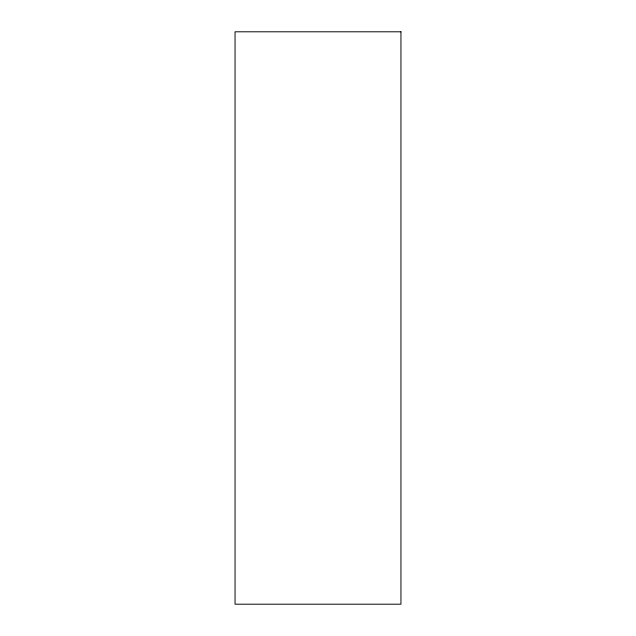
<?xml version="1.0" encoding="UTF-8"?>
<svg xmlns="http://www.w3.org/2000/svg" width="636" height="636" viewBox="0 0 636 636"><rect width="100%" height="100%" fill="white"/><g stroke="black" fill="none" stroke-linecap="round" stroke-linejoin="round"><path stroke-width="0.95" d="M400.95 31.8L235.05 31.8L235.05 604.2L400.95 604.2L400.95 31.8"/></g></svg>
